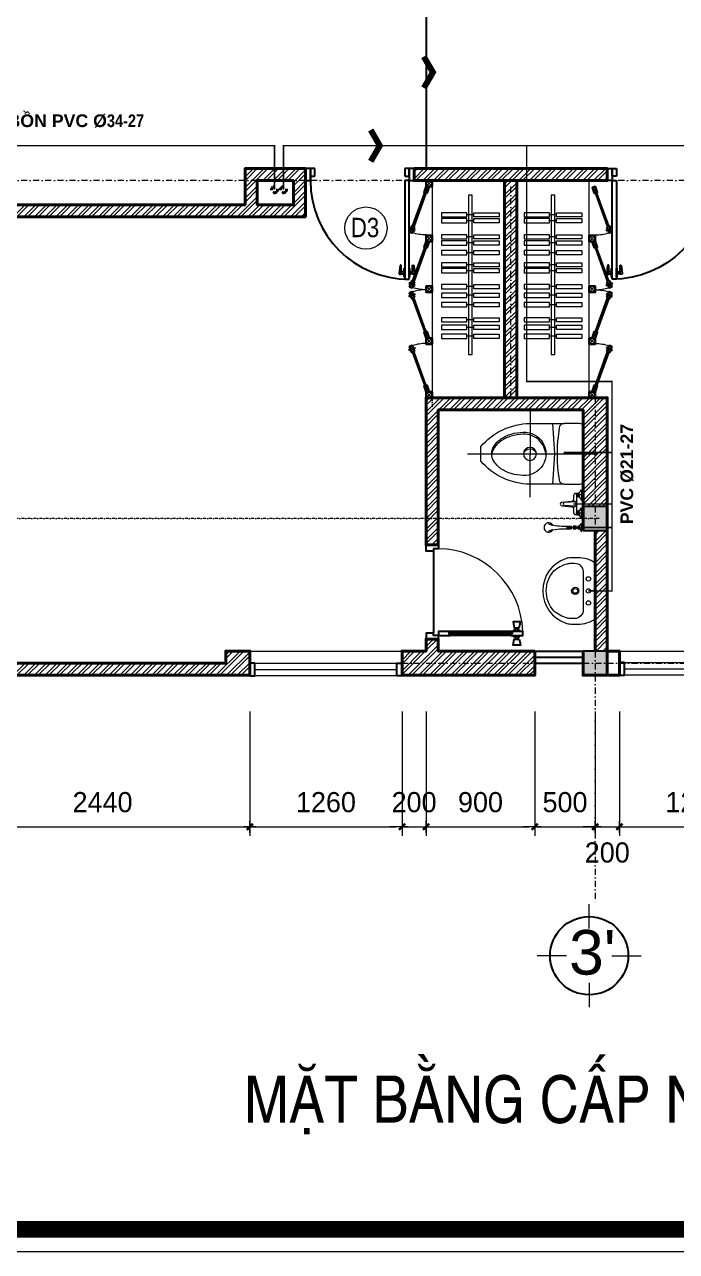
# Model space of a CAD drawing. Header units: millimetres. Extents: x 615730 to 2792744, y 139412 to 597571.
# Drawn here: x 1297188 to 1302587, y 255999 to 266168 of the extents above; entities that cross this region are included whole.
import ezdxf
from ezdxf.enums import TextEntityAlignment as Align

# ---------------------------------------------------------------- set-up
doc = ezdxf.new("R2010")
doc.units = ezdxf.units.MM
doc.header["$MEASUREMENT"] = 0
doc.header["$PDMODE"] = 34
for name, pattern in [('DASHDOT', [1, 0.5, -0.25, 0, -0.25]), ('DASHED2', [0.375, 0.25, -0.125]), ('HIDDEN2', [0.1875, 0.125, -0.0625])]:
    doc.linetypes.add(name, pattern=pattern)
doc.layers.get('0').update_dxf_attribs({"lineweight": 5})
for name, color, linetype, lineweight in [('0.1(9)', 9, 'Continuous', 13), ('1L', 1, 'Continuous', 9), ('AN_0.20', 2, 'Continuous', 20), ('CHITIET', 144, 'Continuous', 5), ('HATCH', 42, 'Continuous', 5), ('Ncua', 121, 'Continuous', 18), ('net dut', 6, 'DASHDOT', 40), ('NETNGOAITUONG', 1, 'Continuous', 40), ('NTHAY1', 61, 'Continuous', 25), ('thay', 7, 'Continuous', 15), ('TIM TRUC', 149, 'DASHDOT', 9), ('VATDUNG', 33, 'Continuous', 13), ('VLIEU', 250, 'Continuous', 9)]:
    doc.layers.add(name, color=color, linetype=linetype, lineweight=lineweight)
for name, color, linetype in [('AN_TEXT', 254, 'Continuous'), ('CUA', 132, 'Continuous'), ('DOORS', 1, 'Continuous'), ('H', 252, 'Continuous'), ('NET MANH', 252, 'Continuous'), ('NETCAT', 4, 'Continuous'), ('netthay', 3, 'Continuous'), ('SWING', 7, 'Continuous'), ('TEXT', 2, 'Continuous'), ('THBI-VS', 1, 'Continuous'), ('VL', 155, 'Continuous')]:
    doc.layers.add(name, color=color, linetype=linetype)
doc.styles.add('H280', font='', dxfattribs={"height": 200})
doc.styles.add('KT OZON', font='', dxfattribs={"height": 200})
doc.styles.add('romans', font='romans.shx', dxfattribs={"height": 240})
doc.styles.get("Standard").update_dxf_attribs({"font": ''})
doc.styles.add('VNI-AVO', font='vni-roms.shx')
doc.styles.get('H280').set_extended_font_data('VNI-Avo')
doc.styles.get('KT OZON').set_extended_font_data('VNI-Helve')
doc.styles.get('Standard').set_extended_font_data('VNI-Avo')
doc.dimstyles.new('1-50b', dxfattribs={"dimtxt": 167, "dimasz": 50, "dimexe": 75, "dimexo": 150, "dimgap": 120, "dimtad": 1, "dimdec": 0, "dimzin": 12, "dimtxsty": 'VNI-AVO', "dimblk": ']', "dimcen": 0, "dimdle": 50, "dimclrd": 252, "dimclre": 252, "dimclrt": 2, "dimadec": 0, "dimazin": 0, "dimtfac": 1, "dimtdec": 0, "dimtix": 1, "dimtmove": 2, "dimatfit": 0, "dimldrblk": 'OPEN90', "dimfxl": 1, "dimlwd": -1, "dimlwe": -1, "dimarcsym": 0})
pattern_1 = [(45, (628138.94, -28937.12), (-44.194174, 44.194174), []), (45, (628138.94, -28905.87), (-44.194174, 44.194174), [])]

# ---------------------------------------------------------------- blocks, each defined once
blk = doc.blocks.new('08PDRR02')
at = {"color": 0, "linetype": 'ByBlock'}
for p, q in [((1, 0), (0, 0)), ((0, 0), (0, -1)), ((1, -1), (1, 0)), ((0, -1), (1, -1))]:
    blk.add_line(p, q, dxfattribs=at)
blk = doc.blocks.new('08PDNB02')
at = {"color": 0, "linetype": 'ByBlock'}
for p, q in [((0, -1.62), (0, 1.62)), ((0, 1.62), (0.25, 1.62)), ((0.25, -1.62), (0.25, 1.62)), ((0.25, 0.38), (1.25, 0.38)), ((1.25, -0.55), (1.25, 2.75)), ((1.25, 2.75), (1.54, 2.75)), ((1.54, 2.75), (1.69, 2.59)), ((1.69, 2.59), (1.95, -0.13)), ((0.25, -1.62), (0, -1.62)), ((1.25, -0.38), (0.25, -0.38)), ((1.95, -0.55), (1.25, -0.55)), ((1.95, -0.13), (1.95, -0.55))]:
    blk.add_line(p, q, dxfattribs=at)
blk = doc.blocks.new('*U45')
at = {"layer": 'DOORS', "color": 0, "linetype": 'Continuous', "ltscale": 200}
for p, q in [((0, 15), (0, 55)), ((900, 15), (900, 55)), ((0, -25), (0, -55)), ((900, -25), (900, -55))]:
    blk.add_line(p, q, dxfattribs=at)
at = {"layer": 'SWING', "color": 1, "linetype": 'Continuous', "ltscale": 200}
blk.add_arc((0, 55), 900, 0, 90, dxfattribs=at)
at = {"layer": 'DOORS', "color": 8, "linetype": 'Continuous', "ltscale": 200, "xscale": 25.4, "yscale": 25.4, "zscale": 25.4, "rotation": 180}
blk.add_blockref('08PDNB02', (0, 895), dxfattribs=at)
at = {"layer": 'DOORS', "color": 0, "linetype": 'Continuous', "ltscale": 200, "xscale": 900, "yscale": 39.99999999999999, "rotation": 90}
blk.add_blockref('08PDRR02', (0, 55), dxfattribs=at)
at = {"layer": 'DOORS', "color": 8, "linetype": 'Continuous', "ltscale": 200, "xscale": 25.4, "yscale": -25.4, "zscale": 25.4}
blk.add_blockref('08PDNB02', (40, 895), dxfattribs=at)
at = {"layer": 'DOORS', "color": 0, "linetype": 'Continuous', "ltscale": 200, "xscale": 45, "yscale": 110}
for p in [(-45, 55), (900, 55)]:
    blk.add_blockref('08PDRR02', p, dxfattribs=at)
at = {"layer": 'DOORS', "color": 1, "linetype": 'Continuous', "ltscale": 200, "xscale": 39.99999999999999, "yscale": 69.99999999999999}
for p in [(0, 15), (860, 15)]:
    blk.add_blockref('08PDRR02', p, dxfattribs=at)
blk = doc.blocks.new('A$C15981CF1')
at = {"color": 8, "linetype": 'Continuous'}
for p, q in [((98, 611), (98, 89)), ((81, 101), (81, 599)), ((114, 101), (114, 599)), ((71, 61), (51, 61)), ((71, 40), (51, 40)), ((124, 61), (144, 61)), ((124, 40), (144, 40))]:
    blk.add_line(p, q, dxfattribs=at)
for points in [[(101, 741), (101, 801), (51, 801), (51, 700), (81, 700), (81, 741)], [(780, 741), (780, 801), (831, 801), (831, 700), (800, 700), (800, 741)], [(81, 599), (91, 599), (91, 611), (104, 611), (104, 599), (114, 599), (114, 700), (81, 700)], [(51, 30), (18, 22), (0, 20), (0, 81), (18, 79), (51, 71)], [(91, 89), (91, 101), (81, 101), (81, 0), (114, 0), (114, 101), (104, 101), (104, 89)], [(144, 30), (178, 22), (195, 20), (195, 81), (178, 79), (144, 71)]]:
    blk.add_lwpolyline(points, close=True, dxfattribs=at)
for points in [[(81, 78), (76, 78, 0.414214), (71, 73), (71, 30, 0.414214), (76, 25), (81, 25)], [(114, 78), (119, 78, -0.414214), (124, 73), (124, 30, -0.414214), (119, 25), (114, 25)]]:
    blk.add_lwpolyline(points, format="xyb", dxfattribs=at)
at = {"layer": '1L', "color": 8, "linetype": 'Continuous'}
for p, q in [((91, 611), (91, 89)), ((104, 611), (104, 89))]:
    blk.add_line(p, q, dxfattribs=at)
at = {"layer": '1L', "color": 8}
blk.add_arc((90, 710), 710, 271.9486, 359.1894, dxfattribs=at)
blk = doc.blocks.new('A$C1697067F')
at = {"layer": 'NETCAT', "color": 8, "linetype": 'Continuous'}
blk.add_blockref('A$C15981CF1', (0, 0), dxfattribs=at)
blk = doc.blocks.new('TRUC 1')
at = {"ltscale": 50}
blk.add_circle((0, -9525), 8572, dxfattribs=at)
at = {"layer": '0.1(9)', "ltscale": 50}
for p, q in [((0, -3572), (0, 1782)), ((-4942, -9525), (-11427, -9525)), ((4942, -9525), (11427, -9525)), ((0, -15478), (0, -20832))]:
    blk.add_line(p, q, dxfattribs=at)
at = {"layer": 'TEXT', "ltscale": 50, "style": 'H280'}
blk.add_attdef('1', text='', height=10478, dxfattribs=at).set_placement((-214, -4892), align=Align.CENTER)
blk = doc.blocks.new('vtt2')
at = {"layer": 'VATDUNG'}
for p, q in [((-10, 0), (10, 0)), ((10, 0), (10, -10)), ((140, 0), (140, -10)), ((160, 0), (140, 0)), ((-44, -16), (-44, -11)), ((-44, -11), (44, -11)), ((-16, -33), (-44, -16)), ((-44, -16), (44, -16)), ((0, -33), (-16, -33)), ((-15, -51), (-15, -39)), ((-13, -37), (-14, -33)), ((-13, -37), (-10, -37)), ((10, -10), (-10, -10)), ((-9, -56), (-9, -53)), ((-7, -52), (-7, -37)), ((-4, -37), (4, -37)), ((4, -53), (-4, -53)), ((0, -33), (16, -33)), ((7, -52), (7, -37)), ((9, -56), (9, -53)), ((10, -37), (13, -37)), ((13, -53), (10, -53)), ((13, -37), (14, -33)), ((15, -39), (15, -51)), ((16, -33), (44, -16)), ((44, -16), (44, -11)), ((58, -68), (63, -156)), ((92, -68), (87, -156)), ((106, -16), (106, -11)), ((194, -11), (106, -11)), ((134, -33), (106, -16)), ((194, -16), (106, -16)), ((150, -33), (134, -33)), ((135, -39), (135, -51)), ((137, -37), (136, -33)), ((140, -37), (137, -37)), ((137, -53), (140, -53)), ((140, -10), (160, -10)), ((141, -56), (141, -53)), ((143, -52), (143, -37)), ((154, -37), (146, -37)), ((146, -53), (154, -53)), ((150, -33), (166, -33)), ((157, -52), (157, -37)), ((159, -56), (159, -53)), ((163, -37), (160, -37)), ((163, -37), (164, -33)), ((165, -51), (165, -39)), ((166, -33), (194, -16)), ((194, -16), (194, -11)), ((237, -15), (237, -11)), ((302, -11), (237, -11)), ((261, -35), (237, -15)), ((302, -15), (237, -15)), ((257, -65), (257, -78)), ((258, -43), (258, -37)), ((280, -37), (259, -37)), ((259, -43), (280, -43)), ((261, -35), (270, -35)), ((261, -45), (270, -45)), ((266, -60), (267, -47)), ((278, -35), (270, -35)), ((278, -45), (270, -45)), ((273, -60), (272, -47)), ((278, -35), (302, -15)), ((280, -43), (280, -37)), ((282, -65), (282, -78)), ((302, -15), (302, -11))]:
    blk.add_line(p, q, dxfattribs=at)
at = {"layer": 'VATDUNG', "linetype": 'Continuous'}
for p, q in [((0, 11), (0, -62)), ((150, 11), (150, -62)), ((270, -138), (270, 24)), ((259, -43), (259, -37)), ((260, -43), (260, -37)), ((261, -43), (261, -37)), ((262, -43), (262, -37)), ((263, -43), (263, -37)), ((263, -85), (263, -73)), ((264, -43), (264, -37)), ((265, -43), (265, -37)), ((266, -43), (266, -37)), ((267, -43), (267, -37)), ((268, -43), (268, -37)), ((269, -43), (269, -37)), ((270, -43), (270, -37)), ((271, -43), (271, -37)), ((272, -43), (272, -37)), ((273, -43), (273, -37)), ((274, -43), (274, -37)), ((275, -43), (275, -37)), ((276, -43), (276, -37)), ((276, -85), (276, -73)), ((277, -43), (277, -37)), ((278, -43), (278, -37)), ((279, -43), (279, -37))]:
    blk.add_line(p, q, dxfattribs=at)
at = {"layer": 'VATDUNG'}
for points in [[(-10, -10), (-10, 0)], [(160, -10), (160, 0)]]:
    blk.add_lwpolyline(points, dxfattribs=at)
for points in [[(-10, -53), (-13, -53, -0.414214), (-15, -51)], [(53, -95, -0.076151), (50, -87, 0.253452), (33, -78), (1, -78, -0.414214), (-15, -62), (-15, -56), (165, -56), (165, -62, -0.414214), (149, -78), (117, -78, 0.253452), (100, -87, -0.076151), (97, -95)], [(53, -96), (61, -175, 1.184895), (89, -175), (97, -95)], [(160, -53), (163, -53, 0.414214), (165, -51)], [(262, -100, 0.24616), (260, -103), (260, -177, -0.04738), (251, -252, 3.957386), (288, -252, -0.04738), (280, -177), (280, -103, 0.182299), (278, -100, 0.036518), (277, -97, 0.144549), (262, -97, 0.036518), (261, -100)], [(266, -57, 0.018576), (265, -58, 0.076901), (261, -59, 0.107156), (258, -62, 0.146395), (257, -65, 0.146395)], [(270, -71, 0.063925), (265, -71, 0.076901), (261, -73, 0.107156), (258, -76, 0.146395), (257, -78, 0.146395), (258, -81, 0.107156), (261, -84, 0.045668), (263, -85, 0.063925)], [(276, -85, 0.045668), (278, -84, 0.107156), (281, -81, 0.146395), (282, -78, 0.146395), (281, -76, 0.107156), (278, -73, 0.076901), (274, -71, 0.063925), (270, -71, 0.063925)], [(282, -65, 0.146395), (281, -62, 0.107156), (278, -59, 0.076901), (274, -58, 0.018576), (273, -57, 0.063925)]]:
    blk.add_lwpolyline(points, format="xyb", dxfattribs=at)
at = {"layer": 'VATDUNG', "linetype": 'Continuous'}
for points in [[(270, -72, 0.063925), (265, -73, 0.076901), (261, -74, 0.107156), (259, -76, 0.146395), (259, -78, 0.146395), (259, -80, 0.107156), (261, -83, 0.033209), (263, -83, 0.063925)], [(276, -83, 0.033209), (278, -83, 0.107156), (280, -80, 0.146395), (280, -78, 0.146395), (280, -76, 0.107156), (278, -74, 0.076901), (274, -73, 0.063925), (270, -72, 0.063925)]]:
    blk.add_lwpolyline(points, format="xyb", dxfattribs=at)
at = {"layer": 'VATDUNG'}
for centre, radius, start, end in [((-13, -39), 2, 90, 180), ((-23, -97), 61.9, 75.1734, 77.7048), ((-23, 8), 61.9, 282.2952, 284.8266), ((9, -97), 61.9, 102.2952, 104.8266), ((9, 8), 61.9, 255.1734, 257.7048), ((-9, -97), 61.9, 75.1734, 77.7048), ((-9, 8), 61.9, 282.2952, 284.8266), ((23, -97), 61.9, 102.2952, 104.8266), ((23, 8), 61.9, 255.1734, 257.7048), ((13, -39), 2, 0, 90), ((13, -51), 2, 270, 0), ((75, -82), 25.7, 346.8148, 193.1852), ((75, -82), 25.7, 210.604, 233.5986), ((33, -98), 20, 6.0147, 10.6781), ((75, -82), 25.7, 306.4014, 329.396), ((117, -98), 20, 169.3219, 173.9853), ((137, -39), 2, 90, 180), ((137, -51), 2, 180, 270), ((127, -97), 61.9, 75.1734, 77.7048), ((127, 8), 61.9, 282.2952, 284.8266), ((159, -97), 61.9, 102.2952, 104.8266), ((159, 8), 61.9, 255.1734, 257.7048), ((141, -97), 61.9, 75.1734, 77.7048), ((141, 8), 61.9, 282.2952, 284.8266), ((173, -97), 61.9, 102.2952, 104.8266), ((173, 8), 61.9, 255.1734, 257.7048), ((163, -39), 2, 0, 90), ((261, -36), 1.64, 104.0487, 187.5065), ((261, -44), 1.64, 172.4935, 255.9513), ((270, -127), 28, 73.5498, 106.4502), ((269, -43), 4.42, 204.1816, 274.5789), ((268, -60), 2.4, 173.0536, 247.3092), ((270, -57), 6.2, 247.3092, 292.6908), ((270, -43), 4.42, 265.4211, 335.8184), ((271, -60), 2.4, 292.6908, 6.9464), ((276, -103), 3.78, 49.8361, 63.8259), ((278, -36), 1.64, 352.4935, 75.9513), ((278, -44), 1.64, 284.0487, 7.5065), ((75, -155), 12.4, 183.071, 356.929), ((-23251, 9104), 25297, 338.1998, 338.2527), ((31, -194), 228, 340.6929, 344.5981), ((-141, -170), 401, 347.8411, 348.1128), ((680, -170), 401, 191.8872, 192.1589), ((508, -194), 228, 195.4019, 199.3071), ((23790, 9104), 25297, 201.7473, 201.8002)]:
    blk.add_arc(centre, radius, start, end, dxfattribs=at)
blk = doc.blocks.new('A$C2E0F34A2')
at = {"color": 126, "lineweight": 9}
for p, q in [((0, 0), (50, 50)), ((50, 0), (0, 50))]:
    blk.add_line(p, q, dxfattribs=at)
at = {"lineweight": 30}
blk.add_lwpolyline([(50, 50), (0, 50), (0, 0), (50, 0)], close=True, dxfattribs=at)
blk = doc.blocks.new('A$C53DA2F3A')
at = {"color": 126, "lineweight": 9}
for p, q in [((91, 51), (579, 229)), ((572, 248), (671, 240)), ((586, 209), (656, 279)), ((0, 39), (98, 31)), ((14, 0), (84, 70))]:
    blk.add_line(p, q, dxfattribs=at)
blk.add_lwpolyline([(96, 37), (584, 215), (574, 242), (86, 64)], close=True)
at = {"lineweight": 30}
for points in [[(586, 209), (671, 240), (656, 279), (572, 248)], [(98, 31), (14, 0), (0, 39), (84, 70)]]:
    blk.add_lwpolyline(points, close=True, dxfattribs=at)
for centre in [(609, 276), (633, 212)]:
    blk.add_circle(centre, 13.3)
at = {"color": 126, "lineweight": 9}
blk.add_arc((-10, 37), 710, 0.1773, 16.5715, dxfattribs=at)
blk = doc.blocks.new('A$C7FCA254A')
at = {"layer": 'VLIEU', "extrusion": (-1.22461e-16, 4.94336e-30, -1)}
for points in [[(-410.4, 570), (-409.8, 0)], [(-557.6, 484.3), (-571.6, 284.8), (-557.2, 85.3)], [(0, 285.4), (-851.7, 284.5)]]:
    blk.add_lwpolyline(points, dxfattribs=at)
for points in [[(-634.1, 85.3), (-409.9, 85.5, 0.218492), (-87, 237.8), (-87.1, 332.8, 0.218492), (-410.3, 484.5), (-634.5, 484.3)], [(-514.6, 277.8, -0.414259), (-365.1, 413.4, -0.060335), (-287.3, 401.1, -0.081386), (-219.1, 369.1, -0.106971), (-171.7, 318.9, -0.116903), (-158.6, 278.1, -0.116903)]]:
    blk.add_lwpolyline(points, format="xyb", dxfattribs=at)
for points in [[(-761.4, 108.9), (-761.8, 460.4, -0.414214), (-738, 484.2), (-634.5, 484.3, -0.379919), (-601.4, 455), (-594.5, 397.1, -0.059314), (-594.2, 172.5), (-601.1, 114.6, -0.379919), (-634.1, 85.3), (-737.6, 85.2, -0.414214)], [(-365.1, 427.6, 1.051391), (-364.8, 142.5, 0.060335), (-287, 154.9, 0.081386), (-218.9, 187, 0.106971), (-171.6, 237.3, 0.136416), (-158.3, 285.3, 0.136416), (-171.7, 333.2, 0.106971), (-219.1, 383.4, 0.081386), (-287.3, 415.4, 0.060335)]]:
    blk.add_lwpolyline(points, format="xyb", close=True, dxfattribs=at)
blk.add_circle((-410.1, 285), 42.8, dxfattribs=at)
blk.add_arc((-410.1, 275.5), 42.8, 6.43877, 173.68003, dxfattribs=at)
blk = doc.blocks.new('A$C27AD62B1')
at = {"layer": 'NETCAT', "rotation": 90}
blk.add_blockref('A$C7FCA254A', (570, 0), dxfattribs=at)
blk = doc.blocks.new('LAV3')
at = {"color": 0, "linetype": 'ByBlock'}
for points in [[(-275, -203, 0.073543), (-267, -245, 0.712116), (267, -244, 0.073543), (275, -203), (275, -144, 0.151566), (232, 0), (-232, 0, 0.152056), (-275, -144)], [(166, -343, -0.374236), (-166, -343, -0.103818), (-225, -230, -0.071348), (-230, -202), (-230, -170, -0.399589), (-160, -100), (152, -100, -0.433457), (230, -170), (230, -202, -0.071348), (225, -230, -0.103818)]]:
    blk.add_lwpolyline(points, format="xyb", close=True, dxfattribs=at)
for centre, radius in [((-100, -56), 18), ((0, -56), 18), ((100, -56), 18), ((0, -165), 30), ((0, -165), 20)]:
    blk.add_circle(centre, radius, dxfattribs=at)
blk = doc.blocks.new(']')
for p, q in [((1, 0), (-1, 0)), ((0, 1), (0, -1))]:
    blk.add_line(p, q)
at = {"color": 9, "const_width": 0.4}
blk.add_lwpolyline([(-0.51, -0.51), (0.51, 0.51)], dxfattribs=at)
blk = doc.blocks.new('*D2612')
at = {"layer": 'DEFPOINTS', "color": 0, "ltscale": 10, "transparency": 16777216}
for p in [(1296614, 260624), (1299054, 260624), (1299054, 259519)]:
    blk.add_point(p, dxfattribs=at)
at = {"layer": 'VLIEU', "color": 252, "ltscale": 10, "transparency": 16777216}
for p, q in [((1296614, 260474), (1296614, 259444)), ((1299054, 260474), (1299054, 259444)), ((1296664, 259519), (1299004, 259519))]:
    blk.add_line(p, q, dxfattribs=at)
at = {"layer": 'VLIEU', "color": 252, "ltscale": 10, "transparency": 16777216, "xscale": 50, "yscale": 50, "zscale": 50, "rotation": 180}
blk.add_blockref(']', (1296614, 259519), dxfattribs=at)
at = {"layer": 'VLIEU', "color": 252, "ltscale": 10, "transparency": 16777216, "xscale": 50, "yscale": 50, "zscale": 50}
blk.add_blockref(']', (1299054, 259519), dxfattribs=at)
at = {"layer": 'VLIEU', "color": 2, "ltscale": 10, "transparency": 16777216, "insert": (1297834, 259722), "char_height": 167, "attachment_point": 5, "style": 'VNI-AVO'}
blk.add_mtext('2440', dxfattribs=at)
blk = doc.blocks.new('_Open90')
at = {"color": 0, "linetype": 'ByBlock', "lineweight": -2}
for p, q in [((0, 0), (-1, 0)), ((-0.5, 0.5), (0, 0)), ((0, 0), (-0.5, -0.5))]:
    blk.add_line(p, q, dxfattribs=at)
blk = doc.blocks.new('*D2613')
at = {"layer": 'DEFPOINTS', "color": 0, "ltscale": 10, "transparency": 16777216}
for p in [(1299054, 260624), (1300314, 260624), (1300314, 259519)]:
    blk.add_point(p, dxfattribs=at)
at = {"layer": 'VLIEU', "color": 252, "ltscale": 10, "transparency": 16777216}
for p, q in [((1299054, 260474), (1299054, 259444)), ((1300314, 260474), (1300314, 259444)), ((1299104, 259519), (1300264, 259519))]:
    blk.add_line(p, q, dxfattribs=at)
at = {"layer": 'VLIEU', "color": 252, "ltscale": 10, "transparency": 16777216, "xscale": 50, "yscale": 50, "zscale": 50, "rotation": 180}
blk.add_blockref(']', (1299054, 259519), dxfattribs=at)
at = {"layer": 'VLIEU', "color": 252, "ltscale": 10, "transparency": 16777216, "xscale": 50, "yscale": 50, "zscale": 50}
blk.add_blockref(']', (1300314, 259519), dxfattribs=at)
at = {"layer": 'VLIEU', "color": 2, "ltscale": 10, "transparency": 16777216, "insert": (1299684, 259722), "char_height": 167, "attachment_point": 5, "style": 'VNI-AVO'}
blk.add_mtext('1260', dxfattribs=at)
blk = doc.blocks.new('*D2614')
at = {"layer": 'DEFPOINTS', "color": 0, "ltscale": 10, "transparency": 16777216}
for p in [(1300314, 260624), (1300514, 260624), (1300514, 259519)]:
    blk.add_point(p, dxfattribs=at)
at = {"layer": 'VLIEU', "color": 252, "ltscale": 10, "transparency": 16777216}
for p, q in [((1300314, 260474), (1300314, 259444)), ((1300514, 260474), (1300514, 259444)), ((1300264, 259519), (1300214, 259519)), ((1300314, 259519), (1300514, 259519)), ((1300564, 259519), (1300614, 259519))]:
    blk.add_line(p, q, dxfattribs=at)
at = {"layer": 'VLIEU', "color": 252, "ltscale": 10, "transparency": 16777216, "xscale": 50, "yscale": 50, "zscale": 50}
blk.add_blockref(']', (1300314, 259519), dxfattribs=at)
at = {"layer": 'VLIEU', "color": 252, "ltscale": 10, "transparency": 16777216, "xscale": 50, "yscale": 50, "zscale": 50, "rotation": 180}
blk.add_blockref(']', (1300514, 259519), dxfattribs=at)
at = {"layer": 'VLIEU', "color": 2, "ltscale": 10, "transparency": 16777216, "insert": (1300414, 259722), "char_height": 167, "attachment_point": 5, "style": 'VNI-AVO'}
blk.add_mtext('200', dxfattribs=at)
blk = doc.blocks.new('*D2615')
at = {"layer": 'DEFPOINTS', "color": 0, "ltscale": 10, "transparency": 16777216}
for p in [(1300514, 260624), (1301414, 260624), (1301414, 259519)]:
    blk.add_point(p, dxfattribs=at)
at = {"layer": 'VLIEU', "color": 252, "ltscale": 10, "transparency": 16777216}
for p, q in [((1300514, 260474), (1300514, 259444)), ((1301414, 260474), (1301414, 259444)), ((1300564, 259519), (1301364, 259519))]:
    blk.add_line(p, q, dxfattribs=at)
at = {"layer": 'VLIEU', "color": 252, "ltscale": 10, "transparency": 16777216, "xscale": 50, "yscale": 50, "zscale": 50, "rotation": 180}
blk.add_blockref(']', (1300514, 259519), dxfattribs=at)
at = {"layer": 'VLIEU', "color": 252, "ltscale": 10, "transparency": 16777216, "xscale": 50, "yscale": 50, "zscale": 50}
blk.add_blockref(']', (1301414, 259519), dxfattribs=at)
at = {"layer": 'VLIEU', "color": 2, "ltscale": 10, "transparency": 16777216, "insert": (1300964, 259722), "char_height": 167, "attachment_point": 5, "style": 'VNI-AVO'}
blk.add_mtext('900', dxfattribs=at)
blk = doc.blocks.new('*D2616')
at = {"layer": 'DEFPOINTS', "color": 0, "ltscale": 10, "transparency": 16777216}
for p in [(1301414, 260624), (1301914, 260624), (1301914, 259519)]:
    blk.add_point(p, dxfattribs=at)
at = {"layer": 'VLIEU', "color": 252, "ltscale": 10, "transparency": 16777216}
for p, q in [((1301414, 260474), (1301414, 259444)), ((1301914, 260474), (1301914, 259444)), ((1301364, 259519), (1301314, 259519)), ((1301414, 259519), (1301914, 259519)), ((1301964, 259519), (1302014, 259519))]:
    blk.add_line(p, q, dxfattribs=at)
at = {"layer": 'VLIEU', "color": 252, "ltscale": 10, "transparency": 16777216, "xscale": 50, "yscale": 50, "zscale": 50}
blk.add_blockref(']', (1301414, 259519), dxfattribs=at)
at = {"layer": 'VLIEU', "color": 252, "ltscale": 10, "transparency": 16777216, "xscale": 50, "yscale": 50, "zscale": 50, "rotation": 180}
blk.add_blockref(']', (1301914, 259519), dxfattribs=at)
at = {"layer": 'VLIEU', "color": 2, "ltscale": 10, "transparency": 16777216, "insert": (1301664, 259722), "char_height": 167, "attachment_point": 5, "style": 'VNI-AVO'}
blk.add_mtext('500', dxfattribs=at)
blk = doc.blocks.new('*D2617')
at = {"layer": 'DEFPOINTS', "color": 0, "ltscale": 10, "transparency": 16777216}
for p in [(1301914, 260624), (1302114, 260624), (1302114, 259519)]:
    blk.add_point(p, dxfattribs=at)
at = {"layer": 'VLIEU', "color": 252, "ltscale": 10, "transparency": 16777216}
for p, q in [((1301914, 260474), (1301914, 259444)), ((1302114, 260474), (1302114, 259444)), ((1301864, 259519), (1301814, 259519)), ((1301914, 259519), (1302114, 259519)), ((1302164, 259519), (1302214, 259519))]:
    blk.add_line(p, q, dxfattribs=at)
at = {"layer": 'VLIEU', "color": 252, "ltscale": 10, "transparency": 16777216, "xscale": 50, "yscale": 50, "zscale": 50}
blk.add_blockref(']', (1301914, 259519), dxfattribs=at)
at = {"layer": 'VLIEU', "color": 252, "ltscale": 10, "transparency": 16777216, "xscale": 50, "yscale": 50, "zscale": 50, "rotation": 180}
blk.add_blockref(']', (1302114, 259519), dxfattribs=at)
at = {"layer": 'VLIEU', "color": 2, "ltscale": 10, "transparency": 16777216, "insert": (1302014, 259305), "char_height": 167, "attachment_point": 5, "style": 'VNI-AVO'}
blk.add_mtext('200', dxfattribs=at)
blk = doc.blocks.new('*D2618')
at = {"layer": 'DEFPOINTS', "color": 0, "ltscale": 10, "transparency": 16777216}
for p in [(1302114, 260624), (1303374, 260624), (1303374, 259519)]:
    blk.add_point(p, dxfattribs=at)
at = {"layer": 'VLIEU', "color": 252, "ltscale": 10, "transparency": 16777216}
for p, q in [((1302114, 260474), (1302114, 259444)), ((1303374, 260474), (1303374, 259444)), ((1302164, 259519), (1303324, 259519))]:
    blk.add_line(p, q, dxfattribs=at)
at = {"layer": 'VLIEU', "color": 252, "ltscale": 10, "transparency": 16777216, "xscale": 50, "yscale": 50, "zscale": 50, "rotation": 180}
blk.add_blockref(']', (1302114, 259519), dxfattribs=at)
at = {"layer": 'VLIEU', "color": 252, "ltscale": 10, "transparency": 16777216, "xscale": 50, "yscale": 50, "zscale": 50}
blk.add_blockref(']', (1303374, 259519), dxfattribs=at)
at = {"layer": 'VLIEU', "color": 2, "ltscale": 10, "transparency": 16777216, "insert": (1302744, 259722), "char_height": 167, "attachment_point": 5, "style": 'VNI-AVO'}
blk.add_mtext('1260', dxfattribs=at)

msp = doc.modelspace()

# ---------------------------------------------------------------- hatches: boundary and pattern name
at = {"layer": 'VLIEU', "ltscale": 10}
h = msp.add_hatch(dxfattribs=at)
h.set_pattern_fill('STEEL', color=256, scale=500, style=0)
h.set_pattern_definition(pattern_1)
h.paths.add_polyline_path([(1294713.8, 265893), (1294513.8, 265893), (1294513.8, 265374.5), (1294713.8, 265374.5)])
h.paths.add_polyline_path([(1294713.8, 265174.5), (1294513.8, 265174.5), (1294513.8, 264774.5), (1294913.8, 264774.5), (1294913.8, 264874.5), (1294913.8, 264974.5), (1294713.8, 264974.5)])
h.paths.add_polyline_path([(1296714.1, 264974.5), (1295814.1, 264974.5), (1295814.1, 264774.5), (1296614.1, 264774.5), (1296614.1, 262174.5), (1295014.1, 262174.5), (1295014.1, 262074.5), (1294514.1, 262074.5), (1294514.1, 262174.5), (1294114.1, 262174.5), (1294114.1, 262074.5), (1293614.1, 262074.5), (1293614.1, 262174.5), (1293214.1, 262174.5), (1293214.1, 262549.5), (1293014.1, 262549.5), (1293014.1, 261874.5), (1293614.1, 261874.5), (1293614.1, 261974.5), (1294114.1, 261974.5), (1294114.1, 261874.5), (1294514.1, 261874.5), (1294514.1, 261974.5), (1295014.1, 261974.5), (1295014.1, 261874.5), (1295414.1, 261874.5), (1295414.1, 261974.5), (1295914.1, 261974.5), (1295914.1, 261874.5), (1296514.1, 261874.5), (1296514.1, 261774.5), (1296714.1, 261774.5), (1296714.1, 264574.5), (1299514, 264574.5), (1299514, 264974.5), (1299014.5, 264974.5), (1299014.5, 264674.5), (1296714.1, 264674.5)])
h.paths.add_polyline_path([(1299114.5, 264874.5), (1299414, 264874.5), (1299414, 264674.5), (1299114.5, 264674.5)], flags=16)
h = msp.add_hatch(dxfattribs=at)
h.set_pattern_fill('STEEL', color=256, scale=500, style=0)
h.set_pattern_definition(pattern_1)
h.paths.add_polyline_path([(1301264, 264874.5), (1301164, 264874.5), (1301164, 263074.5), (1301264, 263074.5)])
h.paths.add_polyline_path([(1302014, 264974.5), (1300414, 264974.5), (1300414, 264874.5), (1301814, 264874.5), (1301914, 264874.5), (1302014, 264874.5)])
h = msp.add_hatch(dxfattribs=at)
h.set_pattern_fill('STEEL', color=256, scale=500, style=0)
h.set_pattern_definition(pattern_1)
h.paths.add_polyline_path([(1300614, 262974.5), (1301814, 262974.5), (1301814, 262825.8, -0.0000707), (1301814, 262825.8), (1301814, 262416.2), (1301814, 262173.3), (1302014, 262173.3), (1302014, 263074.5), (1300514, 263074.5), (1300514, 261854.5), (1300614, 261854.5)])
h.paths.add_polyline_path([(1302014, 261973.3), (1301913.9, 261973.3), (1301913.9, 261651.2, -0.0716684), (1301914.9, 261644.2, -0.0715985), (1301913.9, 261637.1), (1301914, 261501.1, -0.0709209), (1301914.9, 261494.2, -0.070851), (1301914, 261487.2), (1301914, 261351.1, -0.0701658), (1301914.9, 261344.2, -0.0700959), (1301914, 261337.2), (1301914, 260974.5), (1302014, 260974.5), (1302014, 260974.5)])
h = msp.add_hatch(dxfattribs=at)
h.set_pattern_fill('STEEL', color=256, scale=500, style=0)
h.set_pattern_definition(pattern_1)
h.paths.add_polyline_path([(1299054, 260876.2), (1299054, 260974.5), (1298854, 260974.5), (1298854, 260874.5), (1296714.1, 260874.5), (1296714.1, 261174.5), (1296514.1, 261174.5), (1296514.1, 260974.5), (1295914.1, 260974.5), (1295914.1, 260774.5), (1299054, 260774.5)])
h = msp.add_hatch(dxfattribs=at)
h.set_pattern_fill('STEEL', color=256, scale=500, style=0)
h.set_pattern_definition(pattern_1)
h.paths.add_polyline_path([(1301414, 260974.5), (1300614, 260974.5), (1300614, 261074.5), (1300514, 261074.5), (1300514, 260974.5), (1300314, 260974.5), (1300314, 260774.5), (1301414, 260774.5)])

# ---------------------------------------------------------------- linework, layer by layer
at = {"layer": 'AN_0.20', "color": 3}
msp.add_circle((1300015.5, 264480.8), 175, dxfattribs=at)
at = {"layer": 'CUA'}
for points in [[(1299096.3, 260876.2), (1299054, 260876.2), (1299054, 260770.5), (1299096.3, 260770.5), (1299096.3, 260876.2)], [(1300271.8, 260876.2), (1300314, 260876.2), (1300314, 260770.5), (1300271.8, 260770.5), (1300271.8, 260876.2)], [(1302156.3, 260880.1), (1302114, 260880.1), (1302114, 260774.5), (1302156.3, 260774.5), (1302156.3, 260880.1)]]:
    msp.add_lwpolyline(points, dxfattribs=at)
at = {"layer": 'H', "const_width": 138.2}
msp.add_lwpolyline([(1288499.3, 256183.5), (1315502.2, 256183.5), (1315502.2, 275168.5), (1288499.3, 275168.5)], close=True, dxfattribs=at)
at = {"layer": 'HATCH', "color": 9}
msp.add_lwpolyline([(1300495.2, 265642.3, 50, 50, 0), (1300570.2, 265772.2, 50, 50, 0), (1300494.2, 265902.1, 50, 50, 0), (1300570.2, 265772.2, 0, 0, 0), (1300420.7, 265772.2, 0, 0, 0)], format="xyseb", dxfattribs=at)
at = {"layer": 'net dut', "linetype": 'HIDDEN2', "ltscale": 400, "const_width": 12.1, "elevation": 126.9}
for points in [[(1291654, 265582.8), (1295051.2, 265582.8), (1295051.2, 265164.1), (1299258.1, 265164.1), (1299258.1, 264799)], [(1301858, 261474), (1302053.8, 261473.9), (1302053.8, 263209.5), (1301345.9, 263209.5), (1301345.9, 265164.1), (1299332.4, 265164.1), (1299332.4, 264799)], [(1301345.9, 265164.1), (1309164, 265164.1), (1309164, 261611), (1311017.6, 261611), (1311017.6, 261735.6)], [(1301653.4, 262621), (1302053.8, 262621)], [(1301798.4, 261999.3), (1302053.8, 261999.3)]]:
    msp.add_lwpolyline(points, dxfattribs=at)
at = {"layer": 'net dut', "color": 9, "linetype": 'DASHED2', "elevation": 126.9}
msp.add_lwpolyline([(1300055.1, 265294, 50, 50, 0), (1300130.1, 265164.1, 50, 50, 0), (1300055.1, 265034.2, 50, 50, 0), (1300130.1, 265164.1, 0, 0, 0), (1300007.6, 265164.1, 0, 0, 0)], format="xyseb", dxfattribs=at)
at = {"layer": 'net dut', "linetype": 'HIDDEN2', "ltscale": 400, "const_width": 12.1}
msp.add_lwpolyline([(1301733.9, 262193.8), (1302053.8, 262193.8)], dxfattribs=at)
at = {"layer": 'net dut', "linetype": 'HIDDEN2', "ltscale": 400}
for centre in [(1299258.1, 264799, 126.9), (1299332.4, 264799, 126.9)]:
    msp.add_circle(centre, 25.2, dxfattribs=at)
at = {"layer": 'NET MANH'}
for points in [[(1301813.9, 261973.3), (1302013.9, 261973.3), (1302013.9, 262173.3), (1301813.9, 262173.3)], [(1301813.9, 260774.5), (1302013.9, 260774.5), (1302013.9, 260974.5), (1301813.9, 260974.5)]]:
    msp.add_lwpolyline(points, close=True, dxfattribs=at)
for points in [[(1301814, 262173.3), (1302014, 262173.3), (1301814, 261973.3), (1302014, 261973.3)], [(1301814, 260974.5), (1302014, 260974.5), (1301814, 260774.5), (1302014, 260774.5)]]:
    msp.add_solid(points, dxfattribs=at)
at = {"layer": 'NETNGOAITUONG'}
for p, q in [((1301164, 263074.5), (1301164, 264874.5)), ((1301264, 263074.5), (1301264, 264874.5)), ((1301913.9, 261973.3), (1301914, 260974.5))]:
    msp.add_line(p, q, dxfattribs=at)
for points in [[(1296714.1, 264574.5), (1299514, 264574.5), (1299514, 264974.5), (1299014.5, 264974.5), (1299014.5, 264674.5), (1296714.1, 264674.5)], [(1300414, 264874.5), (1301814, 264874.5), (1301814, 264874.5), (1301914, 264874.5), (1301914, 264874.5), (1302014, 264874.5), (1302014, 264974.5), (1300414, 264974.5), (1300414, 264874.5), (1300414, 264874.5)], [(1302014, 260974.5), (1302014, 260974.5), (1302014, 260974.5), (1302014, 263074.5), (1300514, 263074.5), (1300514, 261854.5), (1300614, 261854.5), (1300614, 262974.5), (1301814, 262974.5), (1301814, 261973.3)], [(1299054, 260774.5), (1299054, 260974.5), (1298854, 260974.5), (1298854, 260874.5), (1296714.1, 260874.5), (1296714.1, 261174.5), (1296514.1, 261174.5), (1296514.1, 260974.5), (1295914.1, 260974.5), (1295914.1, 260774.5), (1299054, 260774.5)], [(1301414, 260974.5), (1300614, 260974.5), (1300614, 261074.5), (1300514, 261074.5), (1300514, 260974.5), (1300314, 260974.5), (1300314, 260774.5)], [(1300314, 260774.5), (1301414, 260774.5), (1301414, 260974.5)], [(1301414, 260974.5), (1300614, 260974.5)], [(1301814, 260976.1), (1301814, 260774.5), (1302114, 260774.5), (1302114, 260974.5), (1302014, 260974.5), (1302013.9, 260774.5)], [(1301814, 260775.6), (1301814, 260775.6)]]:
    msp.add_lwpolyline(points, dxfattribs=at)
msp.add_lwpolyline([(1299114.5, 264874.5), (1299414, 264874.5), (1299414, 264674.5), (1299114.5, 264674.5)], close=True, dxfattribs=at)
at = {"layer": 'thay', "linetype": 'Continuous'}
msp.add_lwpolyline([(1288315, 255999.2), (1315686.5, 255999.2), (1315686.5, 275352.8), (1288315, 275352.8)], close=True, dxfattribs=at)
at = {"layer": 'TIM TRUC', "ltscale": 100}
for p, q in [((1301814, 264874.5), (1292254, 264874.5)), ((1301214, 263074.5), (1301214, 264874.5)), ((1314668.1, 264874.5), (1301914, 264874.5)), ((1301913.5, 263074.5), (1301914.2, 258877.7)), ((1300314, 260874.5), (1306014, 260874.4))]:
    msp.add_line(p, q, dxfattribs=at)
at = {"layer": 'TIM TRUC', "ltscale": 50}
for p, q in [((1300564, 263074.5), (1300564, 262974.5)), ((1301945.8, 262074.5), (1295014.1, 262074.5))]:
    msp.add_line(p, q, dxfattribs=at)
at = {"layer": 'VATDUNG'}
for points in [[(1300865.2, 264754.3), (1300865.2, 263434.1), (1300895.2, 263434.1), (1300895.2, 264754.3)], [(1301549.5, 264754.3), (1301549.5, 263434.1), (1301579.5, 263434.1), (1301579.5, 264754.3)], [(1300851.1, 264573.9), (1300851.1, 264608.7), (1300641.9, 264608.7), (1300641.9, 264573.9)], [(1301118.5, 264608.7), (1301118.5, 264573.9), (1300909.3, 264573.9), (1300909.3, 264608.7)], [(1301535.4, 264573.9), (1301535.4, 264608.7), (1301326.2, 264608.7), (1301326.2, 264573.9)], [(1301802.7, 264608.7), (1301802.7, 264573.9), (1301593.5, 264573.9), (1301593.5, 264608.7)], [(1300851.1, 264524.7), (1300851.1, 264559.6), (1300641.9, 264559.6), (1300641.9, 264524.7)], [(1301118.5, 264559.6), (1301118.5, 264524.7), (1300909.3, 264524.7), (1300909.3, 264559.6)], [(1301535.4, 264524.7), (1301535.4, 264559.6), (1301326.2, 264559.6), (1301326.2, 264524.7)], [(1301802.7, 264559.6), (1301802.7, 264524.7), (1301593.5, 264524.7), (1301593.5, 264559.6)], [(1300851.1, 264391.6), (1300851.1, 264426.4), (1300641.9, 264426.4), (1300641.9, 264391.6)], [(1301118.5, 264426.4), (1301118.5, 264391.6), (1300909.3, 264391.6), (1300909.3, 264426.4)], [(1301535.4, 264391.6), (1301535.4, 264426.4), (1301326.2, 264426.4), (1301326.2, 264391.6)], [(1301802.7, 264426.4), (1301802.7, 264391.6), (1301593.5, 264391.6), (1301593.5, 264426.4)], [(1300851.1, 264340.2), (1300851.1, 264375.1), (1300641.9, 264375.1), (1300641.9, 264340.2)], [(1300851.1, 264259.8), (1300851.1, 264294.6), (1300641.9, 264294.6), (1300641.9, 264259.8)], [(1301118.5, 264375.1), (1301118.5, 264340.2), (1300909.3, 264340.2), (1300909.3, 264375.1)], [(1301118.5, 264294.6), (1301118.5, 264259.8), (1300909.3, 264259.8), (1300909.3, 264294.6)], [(1301535.4, 264340.2), (1301535.4, 264375.1), (1301326.2, 264375.1), (1301326.2, 264340.2)], [(1301535.4, 264259.8), (1301535.4, 264294.6), (1301326.2, 264294.6), (1301326.2, 264259.8)], [(1301802.7, 264375.1), (1301802.7, 264340.2), (1301593.5, 264340.2), (1301593.5, 264375.1)], [(1301802.7, 264294.6), (1301802.7, 264259.8), (1301593.5, 264259.8), (1301593.5, 264294.6)], [(1300851.1, 264159.2), (1300851.1, 264194.1), (1300641.9, 264194.1), (1300641.9, 264159.2)], [(1301118.5, 264194.1), (1301118.5, 264159.2), (1300909.3, 264159.2), (1300909.3, 264194.1)], [(1301535.4, 264159.2), (1301535.4, 264194.1), (1301326.2, 264194.1), (1301326.2, 264159.2)], [(1301802.7, 264194.1), (1301802.7, 264159.2), (1301593.5, 264159.2), (1301593.5, 264194.1)], [(1300851.1, 264110.1), (1300851.1, 264145), (1300641.9, 264145), (1300641.9, 264110.1)], [(1301118.5, 264145), (1301118.5, 264110.1), (1300909.3, 264110.1), (1300909.3, 264145)], [(1301535.4, 264110.1), (1301535.4, 264145), (1301326.2, 264145), (1301326.2, 264110.1)], [(1301802.7, 264145), (1301802.7, 264110.1), (1301593.5, 264110.1), (1301593.5, 264145)], [(1300851.1, 263978.3), (1300851.1, 264013.2), (1300641.9, 264013.2), (1300641.9, 263978.3)], [(1301118.5, 264013.2), (1301118.5, 263978.3), (1300909.3, 263978.3), (1300909.3, 264013.2)], [(1301535.4, 263978.3), (1301535.4, 264013.2), (1301326.2, 264013.2), (1301326.2, 263978.3)], [(1301802.7, 264013.2), (1301802.7, 263978.3), (1301593.5, 263978.3), (1301593.5, 264013.2)], [(1300851.1, 263906.8), (1300851.1, 263941.7), (1300641.9, 263941.7), (1300641.9, 263906.8)], [(1301118.5, 263941.7), (1301118.5, 263906.8), (1300909.3, 263906.8), (1300909.3, 263941.7)], [(1301535.4, 263906.8), (1301535.4, 263941.7), (1301326.2, 263941.7), (1301326.2, 263906.8)], [(1301802.7, 263941.7), (1301802.7, 263906.8), (1301593.5, 263906.8), (1301593.5, 263941.7)], [(1300851.1, 263828.6), (1300851.1, 263863.5), (1300641.9, 263863.5), (1300641.9, 263828.6)], [(1301118.5, 263863.5), (1301118.5, 263828.6), (1300909.3, 263828.6), (1300909.3, 263863.5)], [(1301535.4, 263828.6), (1301535.4, 263863.5), (1301326.2, 263863.5), (1301326.2, 263828.6)], [(1301802.7, 263863.5), (1301802.7, 263828.6), (1301593.5, 263828.6), (1301593.5, 263863.5)], [(1300851.1, 263703.1), (1300851.1, 263737.9), (1300641.9, 263737.9), (1300641.9, 263703.1)], [(1301118.5, 263737.9), (1301118.5, 263703.1), (1300909.3, 263703.1), (1300909.3, 263737.9)], [(1301535.4, 263703.1), (1301535.4, 263737.9), (1301326.2, 263737.9), (1301326.2, 263703.1)], [(1301802.7, 263737.9), (1301802.7, 263703.1), (1301593.5, 263703.1), (1301593.5, 263737.9)], [(1300851.1, 263640.5), (1300851.1, 263675.4), (1300641.9, 263675.4), (1300641.9, 263640.5)], [(1300851.1, 263566.8), (1300851.1, 263601.7), (1300641.9, 263601.7), (1300641.9, 263566.8)], [(1301118.5, 263675.4), (1301118.5, 263640.5), (1300909.3, 263640.5), (1300909.3, 263675.4)], [(1301118.5, 263601.7), (1301118.5, 263566.8), (1300909.3, 263566.8), (1300909.3, 263601.7)], [(1301535.4, 263640.5), (1301535.4, 263675.4), (1301326.2, 263675.4), (1301326.2, 263640.5)], [(1301535.4, 263566.8), (1301535.4, 263601.7), (1301326.2, 263601.7), (1301326.2, 263566.8)], [(1301802.7, 263675.4), (1301802.7, 263640.5), (1301593.5, 263640.5), (1301593.5, 263675.4)], [(1301802.7, 263601.7), (1301802.7, 263566.8), (1301593.5, 263566.8), (1301593.5, 263601.7)]]:
    msp.add_lwpolyline(points, close=True, dxfattribs=at)
for points in [[(1300909.3, 264591.3), (1300851.1, 264591.3)], [(1300909.3, 264542.2), (1300851.1, 264542.2)], [(1301593.5, 264591.3), (1301535.4, 264591.3)], [(1301593.5, 264542.2), (1301535.4, 264542.2)], [(1300909.3, 264409), (1300851.1, 264409)], [(1301593.5, 264409), (1301535.4, 264409)], [(1300909.3, 264357.6), (1300851.1, 264357.6)], [(1301593.5, 264357.6), (1301535.4, 264357.6)], [(1300909.3, 264277.2), (1300851.1, 264277.2)], [(1301593.5, 264277.2), (1301535.4, 264277.2)], [(1300909.3, 264176.7), (1300851.1, 264176.7)], [(1300909.3, 264127.5), (1300851.1, 264127.5)], [(1301593.5, 264176.7), (1301535.4, 264176.7)], [(1301593.5, 264127.5), (1301535.4, 264127.5)], [(1300909.3, 263995.7), (1300851.1, 263995.7)], [(1301593.5, 263995.7), (1301535.4, 263995.7)], [(1300909.3, 263924.2), (1300851.1, 263924.2)], [(1301593.5, 263924.2), (1301535.4, 263924.2)], [(1300909.3, 263846.1), (1300851.1, 263846.1)], [(1301593.5, 263846.1), (1301535.4, 263846.1)], [(1300909.3, 263720.5), (1300851.1, 263720.5)], [(1301593.5, 263720.5), (1301535.4, 263720.5)], [(1300909.3, 263658), (1300851.1, 263658)], [(1300909.3, 263584.2), (1300851.1, 263584.2)], [(1301593.5, 263658), (1301535.4, 263658)], [(1301593.5, 263584.2), (1301535.4, 263584.2)]]:
    msp.add_lwpolyline(points, dxfattribs=at)
at = {"layer": 'VL', "ltscale": 10}
for p, q in [((1300513.5, 266274), (1300513.5, 264974.5)), ((1300574.8, 261803.8), (1300574.8, 261125.1)), ((1301414, 260974.5), (1301814, 260974.5)), ((1301414, 260925.4), (1301814, 260925.4)), ((1301414, 260874.5), (1301814, 260874.5))]:
    msp.add_line(p, q, dxfattribs=at)
at = {"layer": 'VLIEU', "ltscale": 10}
for p, q in [((1300564, 264824.5), (1300564, 263124.5)), ((1301863.4, 263074.5), (1301863.4, 264874.5)), ((1299054, 260974.5), (1300314, 260974.5)), ((1302114, 260974.5), (1303374, 260974.5)), ((1299096.3, 260823.4), (1300271.8, 260823.4)), ((1302156.3, 260827.3), (1303331.8, 260827.3))]:
    msp.add_line(p, q, dxfattribs=at)
for points in [[(1299096.3, 260876.2), (1300271.8, 260876.2), (1300271.8, 260770.5), (1299096.3, 260770.5)], [(1302156.3, 260880.1), (1303331.8, 260880.1), (1303331.8, 260774.5), (1302156.3, 260774.5)]]:
    msp.add_lwpolyline(points, close=True, dxfattribs=at)

# ---------------------------------------------------------------- block references
at = {"layer": 'CHITIET', "xscale": 1.260000000009313, "yscale": 1.260000000009313, "zscale": 1.260000000009313, "rotation": 270}
msp.add_blockref('A$C27AD62B1', (1300857.3, 262968.9), dxfattribs=at)
at = {"layer": 'Ncua', "yscale": 0.5711160327773541}
for p, xscale, zscale, rotation in [((1300536.4, 264824.5), -0.5711160327773541, 0.57111603279025, 90), ((1301891.6, 264824.5), 0.5711160327773541, 0.5711160327773541, 270), ((1300536.4, 264369.7), -0.5711160327773541, 0.57111603279025, 90), ((1301891.6, 264369.7), 0.5711160327773541, 0.5711160327773541, 270), ((1300536.4, 263569.7), 0.5711160327773541, 0.5711160327773541, 90), ((1301891.6, 263569.7), -0.5711160327773541, 0.57111603279025, 270), ((1300536.4, 263124.5), 0.5711160327773541, 0.5711160327773541, 90), ((1301891.6, 263124.5), -0.5711160327773541, 0.57111603279025, 270)]:
    msp.add_blockref('A$C53DA2F3A', p, dxfattribs=dict(at, xscale=xscale, zscale=zscale, rotation=rotation))
at = {"layer": 'Ncua'}
for p, rotation in [((1300514, 264874.5), 270), ((1300514, 264419.7), 270), ((1300514, 263999.5), 270), ((1300514, 263999.5), 270), ((1301914, 263519.7), 90), ((1301914, 263519.7), 90), ((1301914, 263074.5), 90)]:
    msp.add_blockref('A$C2E0F34A2', p, dxfattribs=dict(at, rotation=rotation))
at = {"layer": 'Ncua', "xscale": -1}
for p, rotation in [((1301914, 264419.7), 90), ((1301914, 263999.5), 90), ((1300514, 263519.7), 270), ((1300514, 263519.7), 270), ((1300514, 263074.5), 270), ((1300514, 263074.5), 270)]:
    msp.add_blockref('A$C2E0F34A2', p, dxfattribs=dict(at, rotation=rotation))
at = {"layer": 'NETCAT', "linetype": 'Continuous', "rotation": 90}
msp.add_blockref('A$C1697067F', (1301315.3, 261023.8), dxfattribs=at)
at = {"layer": 'netthay', "lineweight": -2, "ltscale": 10}
ref = msp.add_blockref('TRUC 1', (1301864, 258090.6, -13.1), dxfattribs=dict(at, xscale=0.03778148023411632, yscale=0.03778148023411632, zscale=0.03778148023411632, rotation=180))
ref.add_attrib('1', "3'", dxfattribs={"layer": 'TEXT', "color": 3, "ltscale": 50, "height": 370.15, "style": 'KT OZON'}).set_placement((1301890.7, 258293.6, -13.1), align=Align.CENTER)
at = {"layer": 'NTHAY1', "yscale": 0.9090857494156808, "rotation": 180}
for p, xscale, zscale in [((1300373.1, 264924.5), 0.9090857494156808, 0.9090857494156808), ((1302054.9, 264924.5), -0.9090857494156808, 0.9090857494239059)]:
    msp.add_blockref('*U45', p, dxfattribs=dict(at, xscale=xscale, zscale=zscale))
at = {"layer": 'THBI-VS', "rotation": 270}
msp.add_blockref('vtt2', (1301815.5, 262268.8), dxfattribs=at)
at = {"layer": 'VATDUNG', "rotation": 270}
msp.add_blockref('LAV3', (1301914, 261473.9), dxfattribs=at)

# ---------------------------------------------------------------- texts
for s, insert, char_height, width, attachment_point in [('{\\fArial|b1|i0|c0|p34;\\H1.353x;ỐNG CẤP NƯỚC LÊN BỒN PVC %%C\\fVNI-Helve-Condense|b1|i0|c0|p2;34-27  }', (1295487.9, 265423.2, 126.9), 77.616, 5252.533, 1), ('{\\fVNI-Helve-Condense|b1|i0|c0|p2;MAËT BAÈNG CAÁP NÖÔÙC TL1/100}', (1299006.2, 256969), 390, 26392.6, 7)]:
    msp.add_mtext(s, dxfattribs=dict(insert=insert, char_height=char_height, width=width, attachment_point=attachment_point))
at = {"insert": (1302123.5, 261985.8, 126.9), "char_height": 77.616, "width": 8881.452, "attachment_point": 1, "rotation": 90}
msp.add_mtext('{\\fArial|b1|i0|c0|p34;\\H1.353x; PVC %%C21-27}', dxfattribs=at)
at = {"layer": 'AN_TEXT', "ltscale": 2, "insert": (1300007.6, 264566.1), "char_height": 160.8, "width": 121.15, "attachment_point": 2, "style": 'romans'}
msp.add_mtext('{\\fVNI-Helve-Condense|b0|i0|c0|p2;D3}', dxfattribs=at)

# ---------------------------------------------------------------- dimensions: what is measured, and where the dimension line sits
at = {"layer": 'VLIEU', "ltscale": 10}
for base, p1, p2, picture, middle in [((1299054, 259518.7), (1296614.1, 260624.4), (1299054, 260624.4), '*D2612', (1297834, 259722.2)), ((1300314, 259518.7), (1299054, 260624.4), (1300314, 260624.4), '*D2613', (1299684, 259722.2)), ((1300514, 259518.7), (1300314, 260624.4), (1300514, 260624.4), '*D2614', (1300414, 259722.2)), ((1301414, 259518.7), (1300514, 260624.4), (1301414, 260624.4), '*D2615', (1300964, 259722.2)), ((1301913.9, 259518.7), (1301414, 260624.4), (1301913.9, 260624.4), '*D2616', (1301664, 259722.2)), ((1303374, 259518.7), (1302114, 260624.4), (1303374, 260624.4), '*D2618', (1302744, 259722.2))]:
    dim = msp.add_linear_dim(base=base, p1=p1, p2=p2, dimstyle='1-50b', override={"dimfxl": 2}, dxfattribs=at)
    dim.commit()
    dim.dimension.update_dxf_attribs({"geometry": picture, "text_midpoint": middle})
dim = msp.add_linear_dim(base=(1302114, 259518.7), p1=(1301913.9, 260624.4), p2=(1302114, 260624.4), dimstyle='1-50b', override={"dimfxl": 2}, dxfattribs=at)
dim.commit()
dim.dimension.update_dxf_attribs({"geometry": '*D2617', "text_midpoint": (1302014, 259304.7), "dimtype": 160})

doc.saveas('drawing.dxf')
